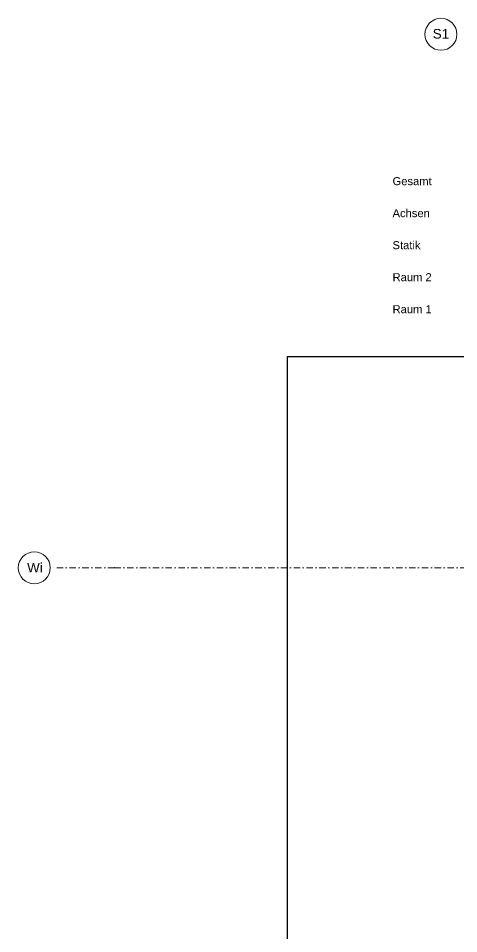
# Model space of a CAD drawing. Header units: millimetres. Extents: x 32522367 to 32638135, y 41424826 to 41540167.
# Drawn here: x 32538663 to 32545541, y 41521597 to 41535897 of the extents above; entities that cross this region are included whole.
import ezdxf
from ezdxf.enums import TextEntityAlignment as Align

# ---------------------------------------------------------------- set-up
doc = ezdxf.new("R2010")
doc.units = ezdxf.units.MM
for name, pattern in [('Raster', [0.2, 0.1, -0.05, 0, -0.05]), ('Strichlinie eng', [0.1, 0.075, -0.025]), ('Strichlinie mittel', [0.15, 0.1, -0.05])]:
    doc.linetypes.add(name, pattern=pattern)
for name, color, linetype in [('000 Achsraster Haupt', 251, 'Continuous'), ('240 Unterdaemmung', 251, 'Continuous'), ('715 Lueftung', 251, 'Continuous')]:
    doc.layers.add(name, color=color, linetype=linetype)
for name, color, linetype, lineweight in [('000 Achsraster Haupt_Stift_Nr__1', 251, 'Continuous', 13), ('240 Unterdaemmung_Stift_Nr__6', 251, 'Continuous', 13), ('680 Grundgrenzen_Stift_Nr__16', 251, 'Continuous', 25), ('715 Lueftung_Stift_Nr__104', 251, 'Continuous', 18), ('940 Einreichplan Bemassung_Stift_Nr__1', 251, 'Continuous', 13)]:
    doc.layers.add(name, color=color, linetype=linetype, lineweight=lineweight)
doc.styles.add('ERSTELLTER_STIL_1', font='arial.ttf')

# ---------------------------------------------------------------- blocks, each defined once
blk = doc.blocks.new('Decke_5', base_point=(22.366, 74.414))
at = {"layer": '240 Unterdaemmung_Stift_Nr__6', "color": 7, "linetype": 'Strichlinie eng', "lineweight": 13, "flags": 128}
blk.add_lwpolyline([(30.655, 75.316), (31.923, 79.634), (24.535, 81.802), (22.366, 74.414), (29.754, 72.245), (30.374, 74.356)], dxfattribs=at)
blk = doc.blocks.new('Träger_2', base_point=(22.663, 74.379))
at = {"layer": '715 Lueftung_Stift_Nr__104', "linetype": 'Continuous', "lineweight": 0, "true_color": 0x260033}
blk.add_hatch(color=198, dxfattribs=at).paths.add_polyline_path([(22.869, 74.318), (24.88, 81.17), (24.589, 81.703), (22.457, 74.44)])
at = {"layer": '715 Lueftung_Stift_Nr__104', "color": 202, "linetype": 'Strichlinie mittel', "lineweight": 18, "true_color": 0x9900cc, "flags": 128}
for points in [[(22.457, 74.44), (24.589, 81.703)], [(22.869, 74.318), (24.88, 81.17)], [(22.457, 74.44), (22.869, 74.318)]]:
    blk.add_lwpolyline(points, dxfattribs=at)
blk = doc.blocks.new('Standard-Rastermarker_9')
at = {"layer": '000 Achsraster Haupt_Stift_Nr__1', "color": 7, "linetype": 'Raster', "lineweight": 13}
for q in [(57.546, 0), (1, 0), (0, 0)]:
    blk.add_line((1, 0), q, dxfattribs=at)
at = {"layer": '000 Achsraster Haupt_Stift_Nr__1', "color": 7, "linetype": 'Continuous', "lineweight": 13}
blk.add_circle((-0.25, 0), 0.25, dxfattribs=at)
at = {"layer": '000 Achsraster Haupt_Stift_Nr__1', "color": 7, "linetype": 'Raster', "lineweight": 13}
blk.add_point((1, 0), dxfattribs=at)
at = {"layer": '000 Achsraster Haupt_Stift_Nr__1', "color": 7, "lineweight": 13, "style": 'ERSTELLTER_STIL_1'}
for tag, p in [('AC_MarkerText_1_0', (-0.25, 0.075)), ('AC_MarkerText_1_1', (58.796, 0.075))]:
    blk.add_attdef(tag, text='', height=0.15, dxfattribs=at).set_placement(p, align=Align.TOP_CENTER)

msp = doc.modelspace()

# ---------------------------------------------------------------- linework, layer by layer
at = {"layer": '000 Achsraster Haupt_Stift_Nr__1', "color": 7, "linetype": 'Continuous', "lineweight": 13}
msp.add_circle((32545264.404, 41535646.699), 250, dxfattribs=at)
at = {"layer": '680 Grundgrenzen_Stift_Nr__16', "color": 5, "linetype": 'Continuous', "lineweight": 25}
for p, q in [((32542868.416, 41530613.419), (32593380.804, 41530613.674)), ((32542868.416, 41530613.419), (32593380.804, 41530613.674)), ((32542868.915, 41431712.402), (32542868.416, 41530613.419)), ((32542868.915, 41431712.402), (32542868.416, 41530613.419))]:
    msp.add_line(p, q, dxfattribs=at)

# ---------------------------------------------------------------- block references
at = {"layer": '000 Achsraster Haupt', "color": 7, "linetype": 'Continuous', "lineweight": 18}
ref = msp.add_blockref('Standard-Rastermarker_9', (32539163.207, 41527313.41), dxfattribs=dict(at, xscale=1000, yscale=1000, zscale=1000, rotation=0.0002954042531608))
ref.add_attrib('AC_MarkerText_1', 'Wi', dxfattribs={"layer": '000 Achsraster Haupt_Stift_Nr__1', "color": 7, "lineweight": 13, "height": 150, "rotation": 0.0002954, "style": 'ERSTELLTER_STIL_1'}).set_placement((32538922.864, 41527389.794), align=Align.TOP_CENTER)
at = {"layer": '240 Unterdaemmung', "color": 7, "linetype": 'Strichlinie eng', "lineweight": 13, "xscale": 1000, "yscale": 1000, "zscale": 1000, "rotation": 16.36019999999994}
msp.add_blockref('Decke_5', (32546368.464, 41519413.439), dxfattribs=at)
at = {"layer": '715 Lueftung', "color": 8, "lineweight": 13, "xscale": 1000, "yscale": 1000, "zscale": 1000, "rotation": 16.36019999999994}
msp.add_blockref('Träger_2', (32546663.464, 41519463.439), dxfattribs=at)

# ---------------------------------------------------------------- texts
at = {"layer": '000 Achsraster Haupt_Stift_Nr__1', "color": 7, "linetype": 'Continuous', "lineweight": 13, "insert": (32545264.404, 41535654.015), "char_height": 150, "attachment_point": 5, "rotation": 0.0002901, "style": 'ERSTELLTER_STIL_1'}
msp.add_mtext('\\A1;{\\pqc;\\fArial|b0|i0|c0|p0;\\W1.000000;S1}', dxfattribs=at)
at = {"layer": '940 Einreichplan Bemassung_Stift_Nr__1', "color": 7, "linetype": 'Continuous', "lineweight": 13, "char_height": 125, "attachment_point": 4, "rotation": 0.0002901, "style": 'ERSTELLTER_STIL_1'}
for s, insert in [('\\A1;{\\pql;\\fArial|b0|i0|c0|p0;\\W1.000000;Gesamt}', (32544508.393, 41533351.654)), ('\\A1;{\\pql;\\fArial|b0|i0|c0|p0;\\W1.000000;Achsen}', (32544508.396, 41532851.696)), ('\\A1;{\\pql;\\fArial|b0|i0|c0|p0;\\W1.000000;Statik}', (32544508.399, 41532351.657)), ('\\A1;{\\pql;\\fArial|b0|i0|c0|p0;\\W1.000000;Raum \\fArial|b0|i0|c0|p0;\\W1.000000;2}', (32544508.401, 41531851.701)), ('\\A1;{\\pql;\\fArial|b0|i0|c0|p0;\\W1.000000;Raum 1}', (32544508.404, 41531351.703))]:
    msp.add_mtext(s, dxfattribs=dict(at, insert=insert))

doc.saveas('drawing.dxf')
